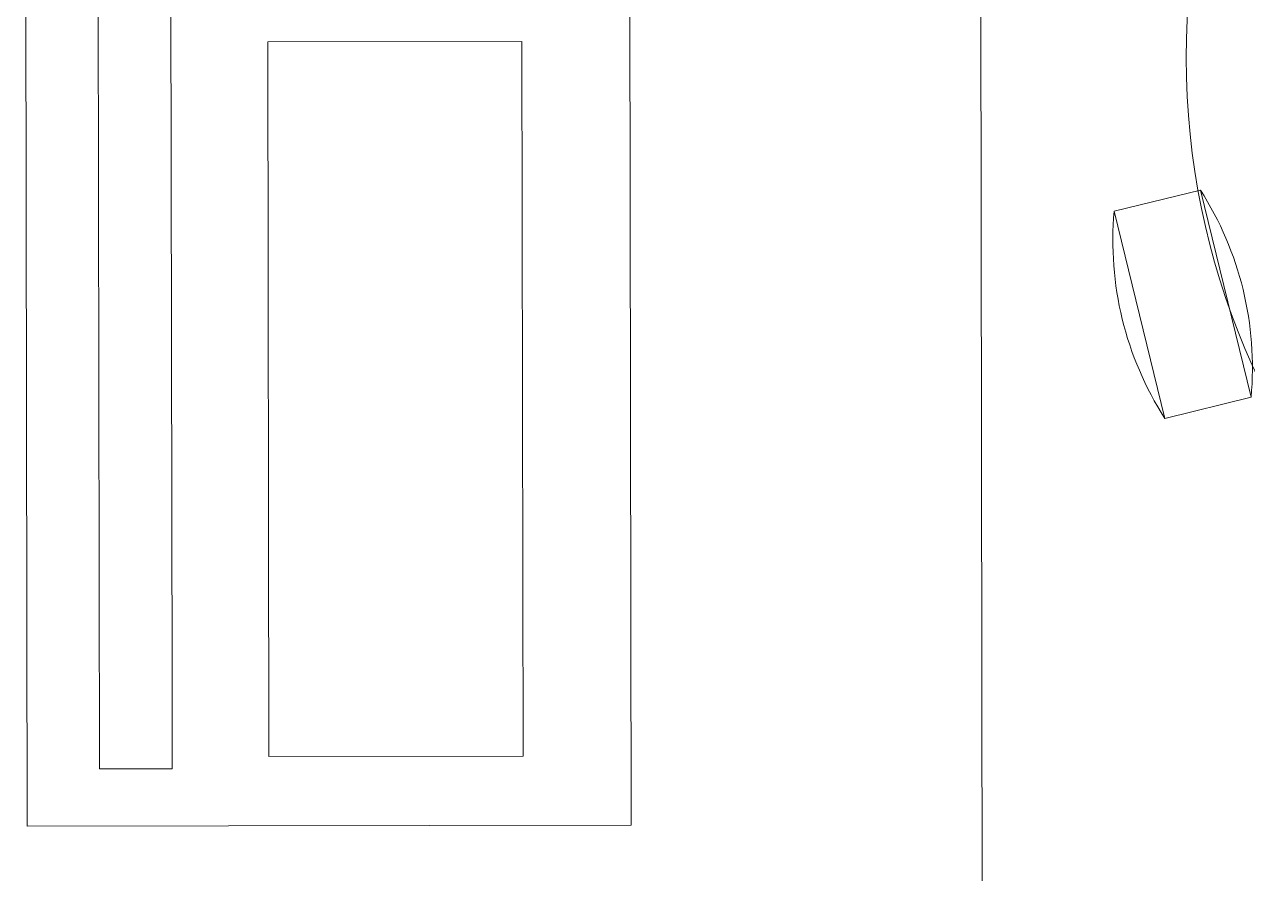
# Model space of a CAD drawing. Header units: millimetres. Extents: x -2143172 to 5255, y -610845 to 279739.
# Drawn here: x -1140454.1 to -1140109.9, y -593217 to -592978.1 of the extents above; entities that cross this region are included whole.
import ezdxf

# ---------------------------------------------------------------- set-up
doc = ezdxf.new("R2010")
doc.units = ezdxf.units.MM
doc.header["$LTSCALE"] = 30
doc.layers.get('0').update_dxf_attribs({"lineweight": 5})
doc.layers.add('LOADING', color=163, linetype='Continuous', lineweight=5)

# ---------------------------------------------------------------- blocks, each defined once
blk = doc.blocks.new('HF10037-P')
for p, q in [((0, 0), (-0.01424, -0.05828)), ((0, 0), (0.02429, -0.00594)), ((0.02429, -0.00594), (0.01004, -0.06422)), ((-0.01424, -0.05828), (0.01004, -0.06422))]:
    blk.add_line(p, q)
blk.add_circle((0.21605, -0.1014), 0.21)
for centre, start, end in [((0.07788, -0.04992), 147.3419, 185.1912), ((-0.06784, -0.0143), 327.3419, 5.1912)]:
    blk.add_arc(centre, 0.0925, start, end)
blk = doc.blocks.new('workstation')
at = {"layer": 'LOADING'}
for p, q in [((2854.35, -994.87, 0), (2854.249, -1055.87, 0)), ((2827.457, -1004.855, 0), (2827.383, -1049.855, 0)), ((2827.457, -1004.855, 0), (2844.457, -1004.883, 0)), ((2844.457, -1004.883, 0), (2844.383, -1049.883, 0)), ((2829.442, -1039.863, 0), (2829.498, -1006.47, 0)), ((2829.498, -1006.47, 0), (2831.541, -1006.474, 0)), ((2831.541, -1006.474, 0), (2831.537, -1008.969, 0)), ((2834.231, -1026.922, 0), (2834.264, -1006.819, 0)), ((2834.264, -1006.819, 0), (2841.415, -1006.831, 0)), ((2841.415, -1006.831, 0), (2841.382, -1026.934, 0)), ((2831.537, -1008.969, 0), (2831.485, -1039.866, 0)), ((2841.382, -1026.934, 0), (2834.231, -1026.922, 0))]:
    blk.add_line(p, q, dxfattribs=at)

msp = doc.modelspace()

# ---------------------------------------------------------------- block references
at = {"layer": 'LOADING', "rotation": 180}
for name, p, xscale, yscale, zscale in [('workstation', (-1168727.89, -603252.22, 0.1), -10, 10, 10), ('HF10037-P', (-1140133.14, -593088.94, 0.1), -1000, 1000, 1000)]:
    msp.add_blockref(name, p, dxfattribs=dict(at, xscale=xscale, yscale=yscale, zscale=zscale))

doc.saveas('drawing.dxf')
